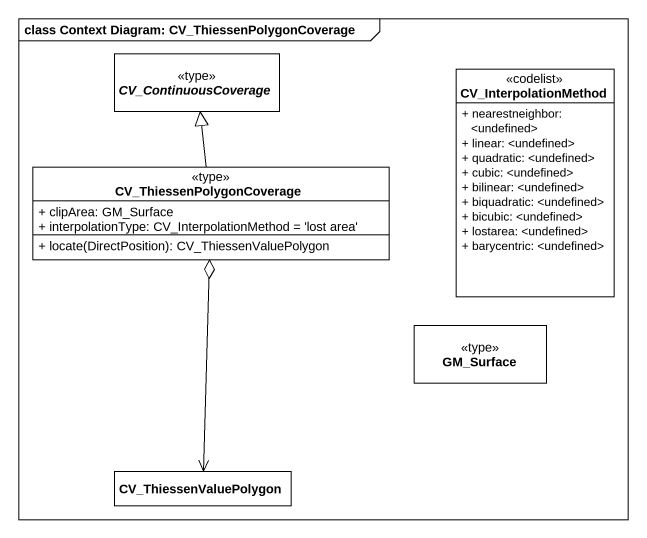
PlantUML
@startuml
mainframe class Context Diagram: CV_ThiessenPolygonCoverage
hide circle
hide empty members
skinparam classAttributeIconSize 0
abstract class CV_ContinuousCoverage <<type>>
class CV_InterpolationMethod <<codelist>> {
  + nearestneighbor: <undefined>
  + linear: <undefined>
  + quadratic: <undefined>
  + cubic: <undefined>
  + bilinear: <undefined>
  + biquadratic: <undefined>
  + bicubic: <undefined>
  + lostarea: <undefined>
  + barycentric: <undefined>
}
class CV_ThiessenPolygonCoverage <<type>> {
  + clipArea: GM_Surface
  + interpolationType: CV_InterpolationMethod = 'lost area'
  + locate(DirectPosition): CV_ThiessenValuePolygon
}
class GM_Surface <<type>>
class CV_ThiessenValuePolygon
CV_ThiessenPolygonCoverage -up-|> CV_ContinuousCoverage
CV_ThiessenValuePolygon <-up-o CV_ThiessenPolygonCoverage
@enduml
